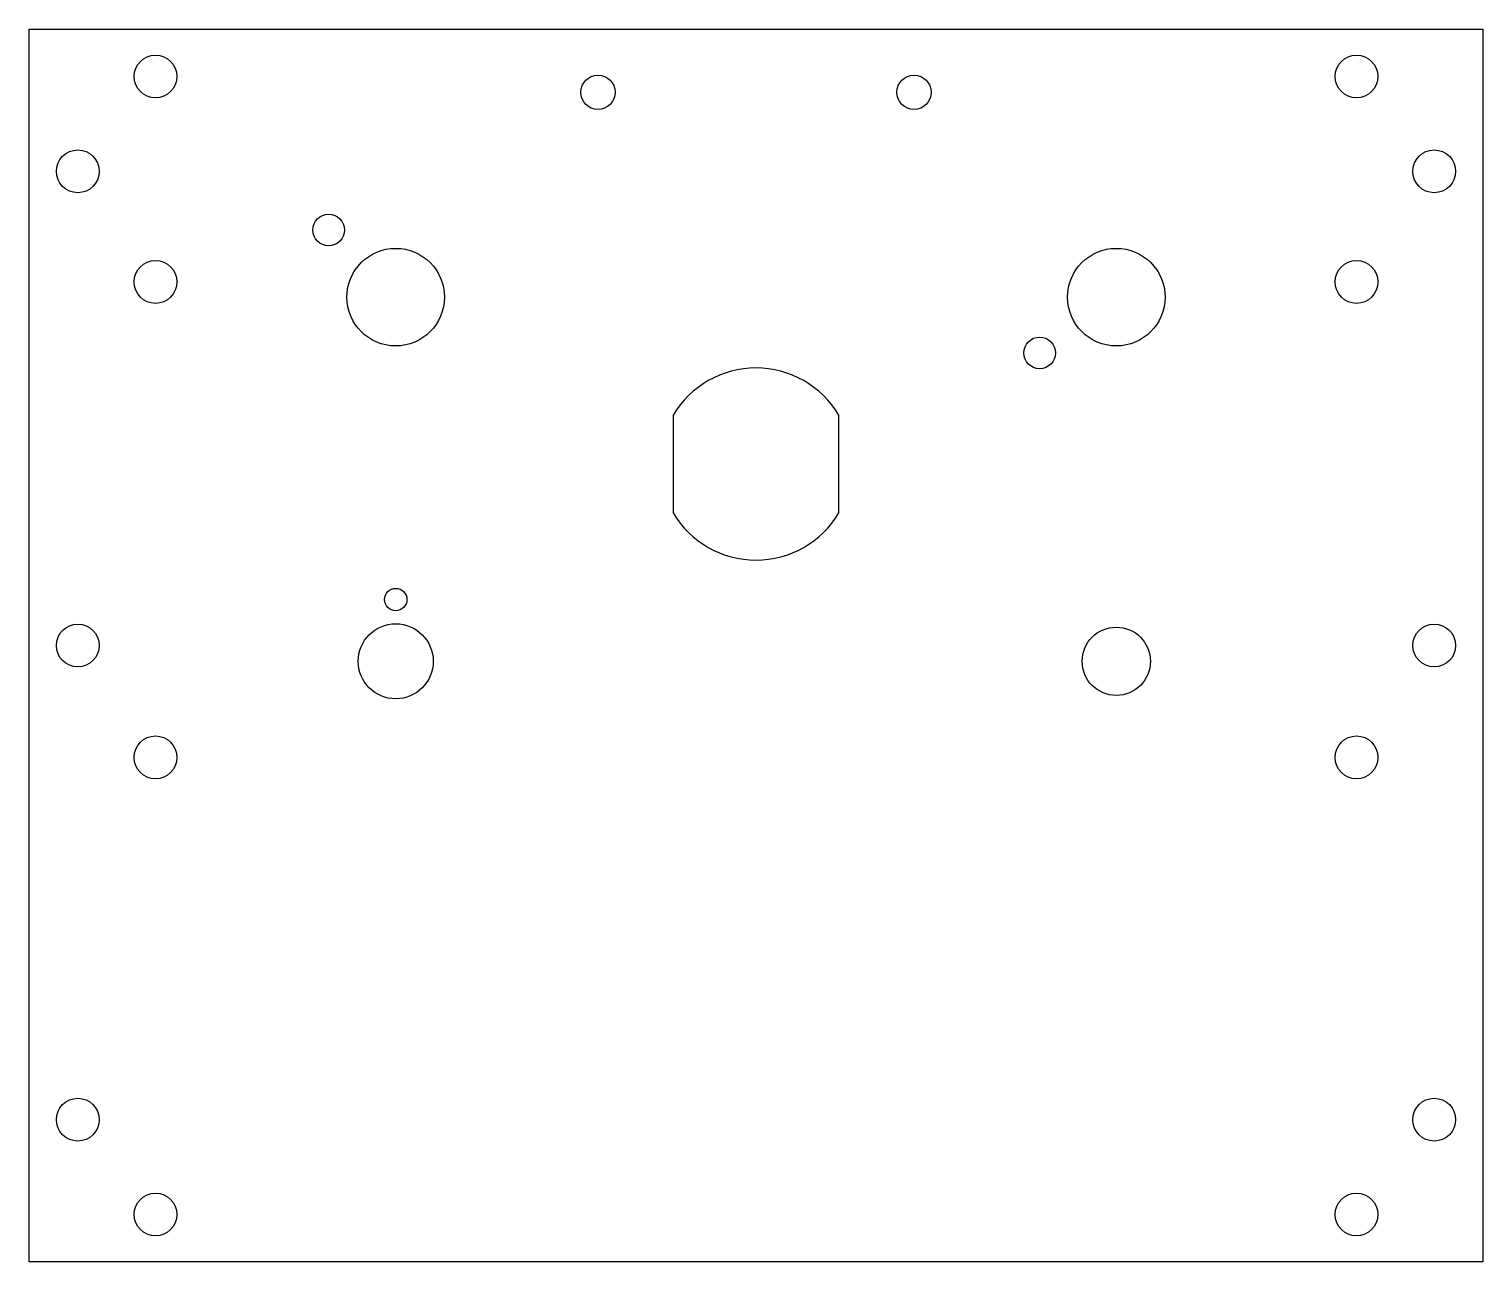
# Model space of a CAD drawing. Header units: inches. Extents: x 0 to 5.75, y 0 to 4.88.
import ezdxf

# ---------------------------------------------------------------- set-up
doc = ezdxf.new("R2010")
doc.units = ezdxf.units.IN
doc.header["$MEASUREMENT"] = 0

msp = doc.modelspace()

# ---------------------------------------------------------------- linework, layer by layer
at = {"color": 7, "linetype": 'Continuous', "lineweight": 25}
for p, q in [((0, 4.875), (5.75, 4.875)), ((0, 0), (0, 4.875)), ((5.75, 4.875), (5.75, 0)), ((2.5475, 3.3477), (2.5475, 2.9623)), ((3.2025, 2.9623), (3.2025, 3.3477)), ((5.75, 0), (0, 0))]:
    msp.add_line(p, q, dxfattribs=at)
for centre, radius in [((0.5, 4.6875), 0.0847), ((5.25, 4.6875), 0.0847), ((2.25, 4.625), 0.068), ((3.5, 4.625), 0.068), ((0.1925, 4.3125), 0.0847), ((5.5575, 4.3125), 0.0847), ((1.1848, 4.0802), 0.0625), ((1.45, 3.815), 0.193), ((4.3, 3.815), 0.193), ((0.5, 3.875), 0.0847), ((5.25, 3.875), 0.0847), ((3.9966, 3.5946), 0.0625), ((1.45, 2.6191), 0.0443), ((0.1925, 2.4375), 0.0847), ((1.45, 2.375), 0.1484), ((4.3, 2.375), 0.135), ((5.5575, 2.4375), 0.0847), ((0.5, 1.995), 0.0848), ((5.25, 1.995), 0.0848), ((0.1925, 0.5625), 0.0847), ((5.5575, 0.5625), 0.0847), ((0.5, 0.1875), 0.0847), ((5.25, 0.1875), 0.0847)]:
    msp.add_circle(centre, radius, dxfattribs=at)
for start, end in [(30.47595, 149.52405), (210.47595, 329.52405)]:
    msp.add_arc((2.875, 3.155), 0.38, start, end, dxfattribs=at)

doc.saveas('drawing.dxf')
